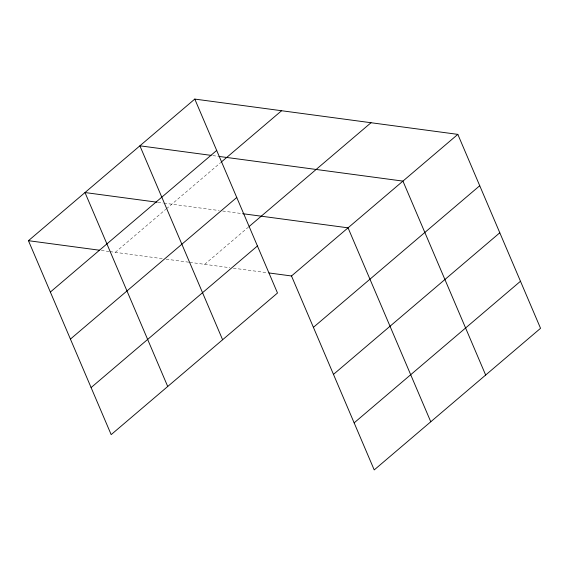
<?xml version="1.0" encoding="UTF-8"?>
<svg xmlns="http://www.w3.org/2000/svg" width="569" height="569" viewBox="0 0 569 569"><rect width="100%" height="100%" fill="white"/><g stroke="black" fill="none" stroke-linecap="round" stroke-linejoin="round"><path stroke-width="0.43" stroke-dasharray="2.85 2.13" d="M115.258 252.337L165.75 209.349M166.425 208.773L220.672 162.592M204.691 264.336L248.454 227.081M212.806 155.6L218.019 156.297M157.919 202.329L163.125 203.026M163.993 203.14L219.157 210.544M222.664 211.014L242.835 213.716M101.367 250.474L109.177 251.519M110.045 251.64L162.606 258.689M166.112 259.158L188.908 262.217M189.783 262.337L229.869 267.714M233.34 268.177L267.195 272.722"/><path stroke-width="0.85" d="M194.783 99.084L277.501 293.021L111.168 434.624L28.45 240.687L194.783 99.084L457.832 134.376L540.55 328.313L374.217 469.916L291.499 275.979L268.931 272.949M50.357 292.046L216.689 150.444M221.341 162.023L281.591 110.735M70.421 339.096L236.754 197.493M249.13 226.505L371.024 122.733M91.104 387.574L257.43 245.972M291.499 275.979L457.832 134.376M313.405 327.339L479.738 185.729M333.47 374.388L499.802 232.785M354.146 422.867L520.479 281.257M211.071 155.365L139.896 145.813L222.614 339.75M218.887 156.411L402.937 181.106L485.663 375.042M157.051 202.208L85.001 192.542L167.72 386.479M242.835 213.716L348.05 227.835L430.769 421.771M28.45 240.687L99.632 250.239"/></g></svg>
